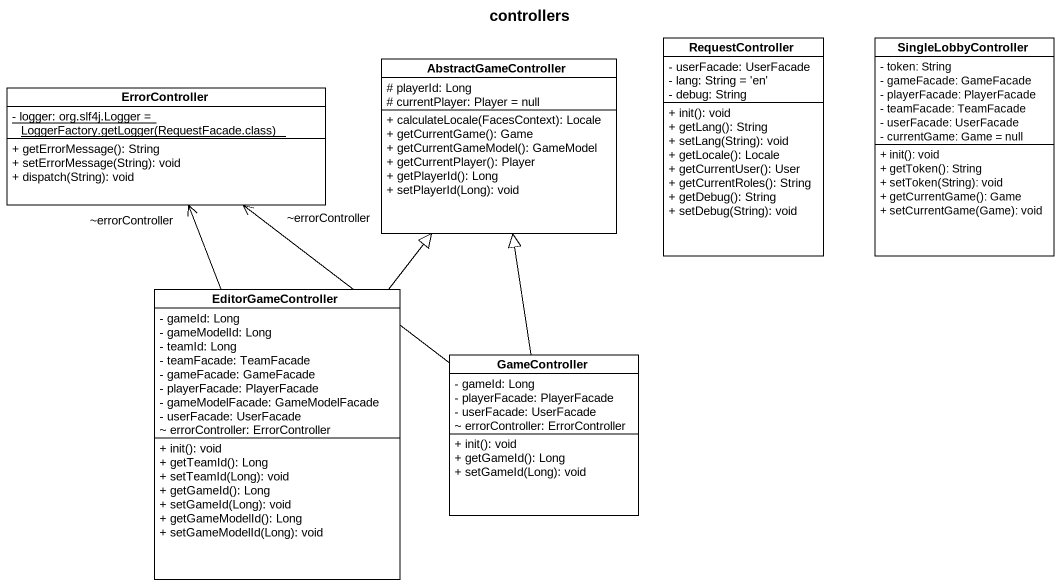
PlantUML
@startuml
title controllers
hide circle
hide empty members
skinparam classAttributeIconSize 0
class RequestController {
  - userFacade: UserFacade
  - lang: String = 'en'
  - debug: String
  + init(): void
  + getLang(): String
  + setLang(String): void
  + getLocale(): Locale
  + getCurrentUser(): User
  + getCurrentRoles(): String
  + getDebug(): String
  + setDebug(String): void
}
class SingleLobbyController {
  - token: String
  - gameFacade: GameFacade
  - playerFacade: PlayerFacade
  - teamFacade: TeamFacade
  - userFacade: UserFacade
  - currentGame: Game = null
  + init(): void
  + getToken(): String
  + setToken(String): void
  + getCurrentGame(): Game
  + setCurrentGame(Game): void
}
class ErrorController {
  {static} {field} - logger: org.slf4j.Logger = LoggerFactory.getLogger(RequestFacade.class)
  + getErrorMessage(): String
  + setErrorMessage(String): void
  + dispatch(String): void
}
class AbstractGameController {
  # playerId: Long
  # currentPlayer: Player = null
  + calculateLocale(FacesContext): Locale
  + getCurrentGame(): Game
  + getCurrentGameModel(): GameModel
  + getCurrentPlayer(): Player
  + getPlayerId(): Long
  + setPlayerId(Long): void
}
class EditorGameController {
  - gameId: Long
  - gameModelId: Long
  - teamId: Long
  - teamFacade: TeamFacade
  - gameFacade: GameFacade
  - playerFacade: PlayerFacade
  - gameModelFacade: GameModelFacade
  - userFacade: UserFacade
  ~ errorController: ErrorController
  + init(): void
  + getTeamId(): Long
  + setTeamId(Long): void
  + getGameId(): Long
  + setGameId(Long): void
  + getGameModelId(): Long
  + setGameModelId(Long): void
}
class GameController {
  - gameId: Long
  - playerFacade: PlayerFacade
  - userFacade: UserFacade
  ~ errorController: ErrorController
  + init(): void
  + getGameId(): Long
  + setGameId(Long): void
}
EditorGameController -up-> "~errorController" ErrorController
EditorGameController -up-|> AbstractGameController
GameController -up-> "~errorController" ErrorController
GameController -up-|> AbstractGameController
@enduml
